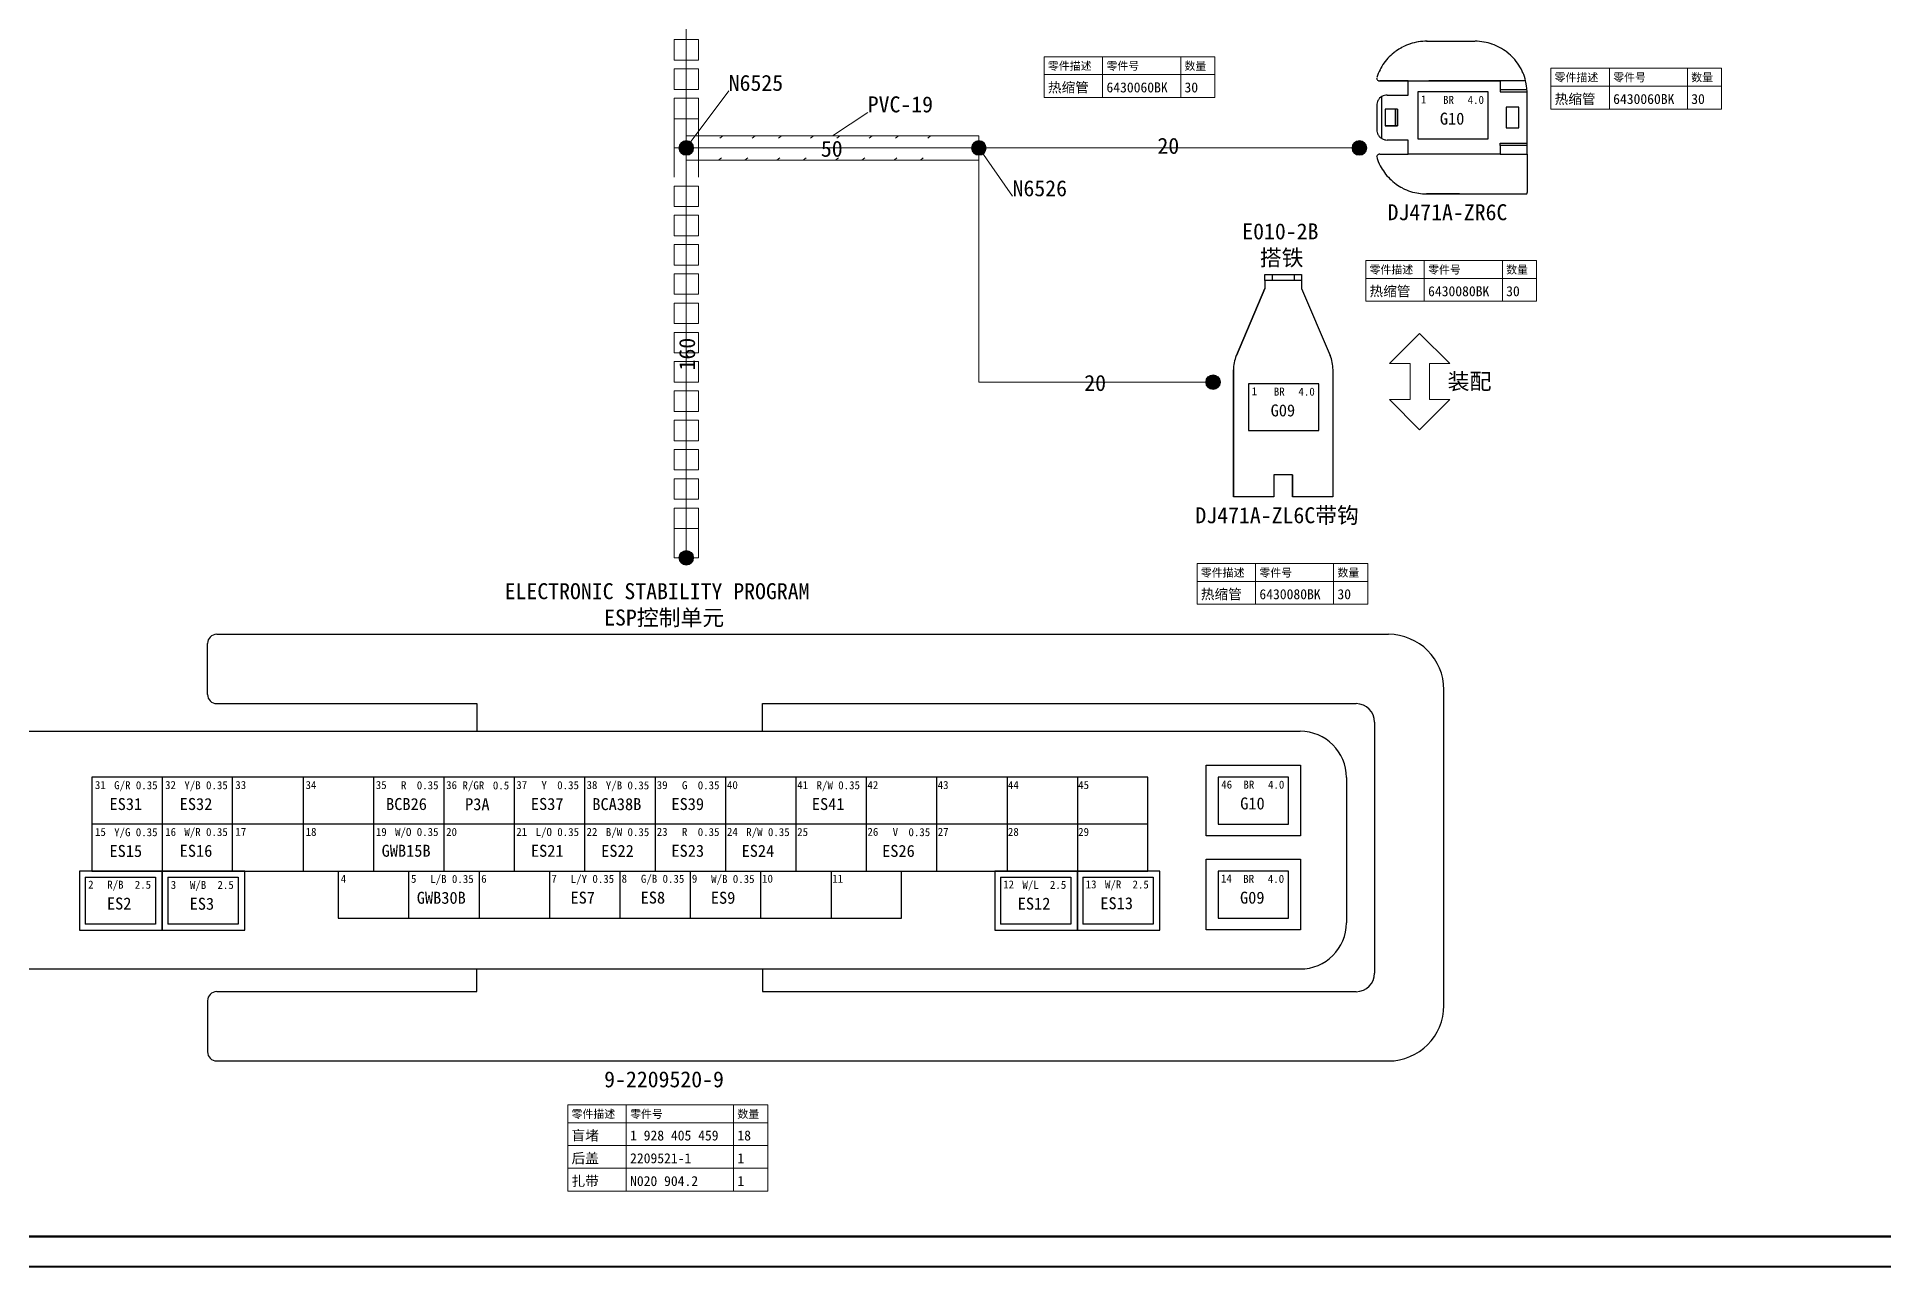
# Model space of a CAD drawing. Header units: millimetres. Extents: x 6 to 3615, y -854 to 0.
# Drawn here: x 2073.6 to 2389, y -851.3 to -641.2 of the extents above; entities that cross this region are included whole.
import ezdxf

# ---------------------------------------------------------------- set-up
doc = ezdxf.new("R2010")
doc.units = ezdxf.units.MM
doc.styles.add('4eff5b8b_Style', font='simfang.ttf')

msp = doc.modelspace()

# ---------------------------------------------------------------- hatches: boundary and pattern name
h = msp.add_hatch(color=256)
edge = h.paths.add_edge_path()
edge.add_arc((2184.56, -660.19), 1.25, 0, 360)
h = msp.add_hatch(color=256)
edge = h.paths.add_edge_path()
edge.add_arc((2184.56, -660.19), 1.25, 0, 360)
h = msp.add_hatch(color=256)
edge = h.paths.add_edge_path()
edge.add_arc((2234.56, -660.19), 1.25, 0, 360)
h = msp.add_hatch(color=256)
edge = h.paths.add_edge_path()
edge.add_arc((2234.56, -660.19), 1.25, 0, 360)
h = msp.add_hatch(color=256)
edge = h.paths.add_edge_path()
edge.add_arc((2299.56, -660.19), 1.25, 0, 360)
h = msp.add_hatch(color=256)
edge = h.paths.add_edge_path()
edge.add_arc((2299.56, -660.19), 1.25, 0, 360)
h = msp.add_hatch(color=256)
edge = h.paths.add_edge_path()
edge.add_arc((2274.56, -700.19), 1.25, 0, 360)
h = msp.add_hatch(color=256)
edge = h.paths.add_edge_path()
edge.add_arc((2274.56, -700.19), 1.25, 0, 360)
h = msp.add_hatch(color=256)
edge = h.paths.add_edge_path()
edge.add_arc((2184.56, -730.19), 1.25, 0, 360)
h = msp.add_hatch(color=256)
edge = h.paths.add_edge_path()
edge.add_arc((2184.56, -730.19), 1.25, 0, 360)

# ---------------------------------------------------------------- linework, layer by layer
at = {"linetype": 'Continuous', "lineweight": 0}
for p, q in [((2186.65, -641.69), (2182.48, -641.69)), ((2182.48, -641.69), (2182.48, -645.19)), ((2186.65, -645.19), (2186.65, -641.69)), ((2182.48, -645.19), (2186.65, -645.19)), ((2186.65, -645.19), (2186.65, -645.19)), ((2186.65, -646.69), (2182.48, -646.69)), ((2182.48, -646.69), (2182.48, -650.19)), ((2186.65, -650.19), (2186.65, -646.69)), ((2182.48, -650.19), (2186.65, -650.19)), ((2186.65, -651.69), (2182.48, -651.69)), ((2182.48, -651.69), (2182.48, -655.19)), ((2186.65, -650.19), (2186.65, -650.19)), ((2186.65, -655.19), (2186.65, -651.69)), ((2182.48, -655.19), (2186.65, -655.19)), ((2186.65, -655.19), (2186.65, -655.19)), ((2186.65, -666.69), (2182.48, -666.69)), ((2182.48, -666.69), (2182.48, -670.19)), ((2186.65, -670.19), (2186.65, -666.69)), ((2182.48, -670.19), (2186.65, -670.19)), ((2186.65, -671.69), (2182.48, -671.69)), ((2182.48, -671.69), (2182.48, -675.19)), ((2186.65, -670.19), (2186.65, -670.19)), ((2186.65, -675.19), (2186.65, -671.69)), ((2182.48, -675.19), (2186.65, -675.19)), ((2186.65, -676.69), (2182.48, -676.69)), ((2182.48, -676.69), (2182.48, -680.19)), ((2186.65, -675.19), (2186.65, -675.19)), ((2186.65, -680.19), (2186.65, -676.69)), ((2182.48, -680.19), (2186.65, -680.19)), ((2186.65, -680.19), (2186.65, -680.19)), ((2186.65, -681.69), (2182.48, -681.69)), ((2182.48, -681.69), (2182.48, -685.19)), ((2186.65, -685.19), (2186.65, -681.69)), ((2182.48, -685.19), (2186.65, -685.19)), ((2186.65, -686.69), (2182.48, -686.69)), ((2182.48, -686.69), (2182.48, -690.19)), ((2186.65, -685.19), (2186.65, -685.19)), ((2186.65, -690.19), (2186.65, -686.69)), ((2182.48, -690.19), (2186.65, -690.19)), ((2186.65, -690.19), (2186.65, -690.19)), ((2186.65, -691.69), (2182.48, -691.69)), ((2182.48, -691.69), (2182.48, -695.19)), ((2186.65, -695.19), (2186.65, -691.69)), ((2182.48, -695.19), (2186.65, -695.19)), ((2186.65, -696.69), (2182.48, -696.69)), ((2182.48, -696.69), (2182.48, -700.19)), ((2186.65, -695.19), (2186.65, -695.19)), ((2186.65, -700.19), (2186.65, -696.69)), ((2182.48, -700.19), (2186.65, -700.19)), ((2186.65, -700.19), (2186.65, -700.19)), ((2186.65, -701.69), (2182.48, -701.69)), ((2182.48, -701.69), (2182.48, -705.19)), ((2186.65, -705.19), (2186.65, -701.69)), ((2182.48, -705.19), (2186.65, -705.19)), ((2186.65, -705.19), (2186.65, -705.19)), ((2186.65, -706.69), (2182.48, -706.69)), ((2182.48, -706.69), (2182.48, -710.19)), ((2186.65, -710.19), (2186.65, -706.69)), ((2182.48, -710.19), (2186.65, -710.19)), ((2186.65, -711.69), (2182.48, -711.69)), ((2182.48, -711.69), (2182.48, -715.19)), ((2186.65, -710.19), (2186.65, -710.19)), ((2186.65, -715.19), (2186.65, -711.69)), ((2182.48, -715.19), (2186.65, -715.19)), ((2186.65, -715.19), (2186.65, -715.19)), ((2186.65, -716.69), (2182.48, -716.69)), ((2182.48, -716.69), (2182.48, -720.19)), ((2186.65, -720.19), (2186.65, -716.69)), ((2182.48, -720.19), (2186.65, -720.19)), ((2186.65, -721.69), (2182.48, -721.69)), ((2182.48, -721.69), (2182.48, -725.19)), ((2186.65, -720.19), (2186.65, -720.19)), ((2186.65, -725.19), (2186.65, -721.69)), ((2182.48, -725.19), (2186.65, -725.19)), ((2186.65, -725.19), (2186.65, -725.19))]:
    msp.add_line(p, q, dxfattribs=at)
at = {"linetype": 'Continuous', "lineweight": 30}
for p, q in [((2283.4, -681.8), (2289.7, -681.8)), ((2283.4, -682.84), (2283.4, -681.8)), ((2283.4, -681.8), (2283.4, -681.8)), ((2289.7, -682.84), (2283.4, -682.84)), ((2289.7, -681.8), (2289.7, -682.84)), ((2273.37, -765.62), (2289.49, -765.62)), ((2273.37, -777.7), (2273.37, -765.62)), ((2273.37, -765.62), (2273.37, -765.62)), ((2289.49, -765.62), (2289.49, -777.7)), ((2289.49, -777.7), (2273.37, -777.7)), ((2273.37, -781.65), (2289.49, -781.65)), ((2273.37, -793.74), (2273.37, -781.65)), ((2273.37, -781.65), (2273.37, -781.65)), ((2289.49, -781.65), (2289.49, -793.74)), ((2095.02, -783.7), (2080.92, -783.7)), ((2080.92, -783.7), (2080.92, -793.77)), ((2095.02, -793.77), (2095.02, -783.7)), ((2095.02, -783.7), (2095.02, -783.7)), ((2109.12, -783.7), (2095.02, -783.7)), ((2095.02, -783.7), (2095.02, -793.77)), ((2109.12, -793.77), (2109.12, -783.7)), ((2109.12, -783.7), (2109.12, -783.7)), ((2251.39, -783.7), (2237.29, -783.7)), ((2237.29, -783.7), (2237.29, -793.77)), ((2251.39, -793.77), (2251.39, -783.7)), ((2251.39, -783.7), (2251.39, -783.7)), ((2265.48, -783.7), (2251.39, -783.7)), ((2251.39, -783.7), (2251.39, -793.77)), ((2265.48, -793.77), (2265.48, -783.7)), ((2265.48, -783.7), (2265.48, -783.7)), ((2080.92, -793.77), (2095.02, -793.77)), ((2095.02, -793.77), (2109.12, -793.77)), ((2237.29, -793.77), (2251.39, -793.77)), ((2251.39, -793.77), (2265.48, -793.77)), ((2289.49, -793.74), (2273.37, -793.74))]:
    msp.add_line(p, q, dxfattribs=at)
at = {"linetype": 'Continuous', "lineweight": 13}
for points in [[(2184.56, -565.19), (2184.56, -660.19)], [(2245.7, -644.62), (2274.87, -644.62)], [(2245.7, -644.62), (2245.7, -651.56)], [(2245.7, -644.62), (2274.87, -644.62)], [(2255.7, -644.62), (2255.7, -651.56)], [(2269.03, -644.62), (2269.03, -651.56)], [(2274.87, -644.62), (2274.87, -651.56)], [(2332.27, -646.59), (2361.44, -646.59)], [(2332.27, -646.59), (2332.27, -653.54)], [(2332.27, -646.59), (2361.44, -646.59)], [(2342.27, -646.59), (2342.27, -653.54)], [(2355.6, -646.59), (2355.6, -653.54)], [(2361.44, -646.59), (2361.44, -653.54)], [(2245.7, -647.67), (2274.87, -647.67)], [(2332.27, -649.65), (2361.44, -649.65)], [(2184.56, -660.19), (2191.81, -650.44)], [(2245.7, -651.56), (2274.87, -651.56)], [(2209.56, -658.11), (2215.56, -654.11)], [(2332.27, -653.54), (2361.44, -653.54)], [(2184.56, -660.19), (2184.56, -730.19)], [(2234.56, -660.19), (2184.56, -660.19)], [(2299.56, -660.19), (2234.56, -660.19)], [(2234.56, -700.19), (2234.56, -660.19)], [(2234.56, -660.19), (2240.31, -668.44)], [(2300.65, -679.42), (2329.82, -679.42)], [(2300.65, -679.42), (2300.65, -686.37)], [(2300.65, -679.42), (2329.82, -679.42)], [(2310.65, -679.42), (2310.65, -686.37)], [(2323.99, -679.42), (2323.99, -686.37)], [(2329.82, -679.42), (2329.82, -686.37)], [(2300.65, -682.48), (2329.82, -682.48)], [(2300.65, -686.37), (2329.82, -686.37)], [(2309.86, -708.32), (2304.73, -703.18), (2308.23, -703.18), (2308.23, -697.02), (2304.73, -697.02), (2309.86, -691.88), (2315, -697.02), (2311.54, -697.02), (2311.54, -703.18), (2315, -703.18), (2309.86, -708.32)], [(2274.56, -700.19), (2234.56, -700.19)], [(2271.83, -731.18), (2300.99, -731.18)], [(2271.83, -731.18), (2271.83, -738.12)], [(2271.83, -731.18), (2300.99, -731.18)], [(2281.83, -731.18), (2281.83, -738.12)], [(2295.16, -731.18), (2295.16, -738.12)], [(2300.99, -731.18), (2300.99, -738.12)], [(2271.83, -734.23), (2300.99, -734.23)], [(2271.83, -738.12), (2300.99, -738.12)], [(2164.31, -823.63), (2198.47, -823.63)], [(2164.31, -823.63), (2164.31, -838.35)], [(2164.31, -823.63), (2198.47, -823.63)], [(2174.31, -823.63), (2174.31, -838.35)], [(2192.64, -823.63), (2192.64, -838.35)], [(2198.47, -823.63), (2198.47, -838.35)], [(2164.31, -826.68), (2198.47, -826.68)], [(2164.31, -830.57), (2198.47, -830.57)], [(2164.31, -834.46), (2198.47, -834.46)], [(2164.31, -838.35), (2198.47, -838.35)], [(1234.13, -846.02), (3610.09, -846.02)], [(1234.13, -846.02), (3610.09, -846.02)], [(6.35, -851.33), (3615.48, -851.33)], [(1208.79, -851.22), (3615.27, -851.22)]]:
    msp.add_lwpolyline(points, dxfattribs=at)
at = {"linetype": 'Continuous', "lineweight": 0}
for points in [[(2186.65, -645.19), (2186.65, -641.69), (2182.48, -641.69), (2182.48, -645.19), (2186.65, -645.19)], [(2186.65, -650.19), (2186.65, -646.69), (2182.48, -646.69), (2182.48, -650.19), (2186.65, -650.19)], [(2186.65, -655.19), (2186.65, -651.69), (2182.48, -651.69), (2182.48, -655.19), (2186.65, -655.19)], [(2186.65, -670.19), (2186.65, -666.69), (2182.48, -666.69), (2182.48, -670.19), (2186.65, -670.19)], [(2186.65, -675.19), (2186.65, -671.69), (2182.48, -671.69), (2182.48, -675.19), (2186.65, -675.19)], [(2186.65, -680.19), (2186.65, -676.69), (2182.48, -676.69), (2182.48, -680.19), (2186.65, -680.19)], [(2186.65, -685.19), (2186.65, -681.69), (2182.48, -681.69), (2182.48, -685.19), (2186.65, -685.19)], [(2186.65, -690.19), (2186.65, -686.69), (2182.48, -686.69), (2182.48, -690.19), (2186.65, -690.19)], [(2186.65, -695.19), (2186.65, -691.69), (2182.48, -691.69), (2182.48, -695.19), (2186.65, -695.19)], [(2186.65, -700.19), (2186.65, -696.69), (2182.48, -696.69), (2182.48, -700.19), (2186.65, -700.19)], [(2186.65, -705.19), (2186.65, -701.69), (2182.48, -701.69), (2182.48, -705.19), (2186.65, -705.19)], [(2186.65, -710.19), (2186.65, -706.69), (2182.48, -706.69), (2182.48, -710.19), (2186.65, -710.19)], [(2186.65, -715.19), (2186.65, -711.69), (2182.48, -711.69), (2182.48, -715.19), (2186.65, -715.19)], [(2186.65, -720.19), (2186.65, -716.69), (2182.48, -716.69), (2182.48, -720.19), (2186.65, -720.19)], [(2186.65, -725.19), (2186.65, -721.69), (2182.48, -721.69), (2182.48, -725.19), (2186.65, -725.19)]]:
    msp.add_lwpolyline(points, close=True, dxfattribs=at)
at = {"linetype": 'Continuous', "lineweight": 30}
for points in [[(2311.03, -641.96), (2319.3, -641.96)], [(2307.88, -648.75), (2303.05, -648.75), (2307.88, -648.75)], [(2304.3, -651.16), (2307.88, -651.16), (2307.88, -648.75), (2311.45, -648.75)], [(2323.59, -648.75), (2311.45, -648.75), (2323.59, -648.75)], [(2327.97, -648.75), (2323.59, -648.75), (2323.59, -650.22), (2328.2, -650.22)], [(2323.59, -659.78), (2323.59, -661.24), (2328.23, -661.24), (2328.23, -650.89), (2328.23, -650.62), (2328.22, -650.53), (2328.22, -650.46), (2328.2, -650.22), (2328.18, -649.97), (2328.14, -649.62)], [(2328.14, -649.62), (2328.07, -649.21)], [(2303.41, -658.6), (2303.41, -651.4)], [(2309.55, -650.63), (2309.55, -658.63), (2321.55, -658.63), (2321.55, -650.63), (2309.55, -650.63)], [(2323.59, -650.22), (2323.59, -650.62), (2328.23, -650.62)], [(2328.23, -661.25), (2328.23, -650.9)], [(2302.52, -652.95), (2302.52, -657.05)], [(2306.09, -653.57), (2306.09, -656.42), (2306.09, -653.57), (2303.95, -653.57), (2303.95, -656.42), (2306.09, -656.42), (2305.73, -656.42), (2305.73, -653.57)], [(2326.8, -653.21), (2324.66, -653.21), (2324.66, -656.78), (2326.8, -656.78), (2326.8, -653.21), (2324.66, -653.21), (2324.66, -656.78)], [(2305.73, -656.42), (2303.95, -656.42)], [(2323.59, -661.24), (2307.88, -661.24), (2307.88, -658.84), (2304.3, -658.84)], [(2303.05, -661.24), (2307.88, -661.24)], [(2328.23, -659.78), (2323.59, -659.78), (2323.59, -659.37), (2328.23, -659.37)], [(2328.23, -661.24), (2328.23, -667.79)], [(2316.65, -668.03), (2311.03, -668.03)], [(2311.04, -668.03), (2328.19, -668.03)], [(2283.4, -682.84), (2283.4, -684.2), (2278.55, -695.62), (2283.4, -684.2)], [(2284.67, -681.8), (2284.67, -682.84)], [(2288.43, -681.8), (2288.43, -682.84)], [(2289.7, -682.84), (2289.7, -684.2), (2294.55, -695.62)], [(2288.12, -716.01), (2284.97, -716.01), (2284.97, -719.79), (2278.04, -719.79), (2278.04, -698.08), (2278.04, -719.79)], [(2295.05, -698.08), (2295.05, -719.79), (2288.12, -719.79), (2288.12, -716.01), (2288.12, -719.79)], [(2280.64, -700.47), (2280.64, -708.47), (2292.64, -708.47), (2292.64, -700.47), (2280.64, -700.47)], [(2104.34, -743.26), (2304.53, -743.26)], [(2102.77, -753.52), (2102.77, -744.84)], [(2314, -806.66), (2314, -752.73)], [(2104.34, -755.1), (2148.79, -755.1), (2148.79, -759.82)], [(2197.61, -759.82), (2197.61, -755.1), (2299.01, -755.1)], [(2056.96, -759.82), (2289.45, -759.82)], [(2302.16, -758.26), (2302.16, -801.14)], [(2082.99, -767.67), (2082.99, -783.7), (2263.41, -783.7), (2263.41, -767.67), (2082.99, -767.67)], [(2095.02, -767.67), (2095.02, -783.7)], [(2107.05, -783.7), (2107.05, -767.67)], [(2119.08, -767.67), (2119.08, -783.7)], [(2131.1, -767.67), (2131.1, -783.7)], [(2143.13, -767.67), (2143.13, -783.7)], [(2155.16, -767.67), (2155.16, -783.7)], [(2167.19, -767.67), (2167.19, -783.7)], [(2179.22, -767.67), (2179.22, -783.7)], [(2191.24, -767.67), (2191.24, -783.7)], [(2203.27, -767.67), (2203.27, -783.7)], [(2215.3, -767.67), (2215.3, -783.7)], [(2227.33, -767.67), (2227.33, -783.7)], [(2239.36, -767.67), (2239.36, -783.7)], [(2251.39, -767.67), (2251.39, -783.7)], [(2275.44, -767.67), (2275.44, -775.69), (2287.47, -775.69), (2287.47, -767.67), (2275.44, -767.67)], [(2275.44, -767.67), (2275.44, -775.69), (2287.47, -775.69), (2287.47, -767.67), (2275.44, -767.67)], [(2297.34, -767.71), (2297.34, -792.52)], [(2263.41, -775.69), (2082.99, -775.69)], [(2081.86, -784.72), (2093.89, -784.72), (2093.89, -792.74), (2081.86, -792.74)], [(2081.86, -784.72), (2081.86, -792.74)], [(2095.96, -784.72), (2107.98, -784.72), (2107.98, -792.74), (2095.96, -792.74)], [(2095.96, -784.72), (2095.96, -792.74)], [(2125.09, -783.7), (2125.09, -791.72), (2221.32, -791.72), (2221.32, -783.7)], [(2137.12, -783.7), (2137.12, -791.72)], [(2149.15, -783.7), (2149.15, -791.72)], [(2161.18, -783.7), (2161.18, -791.72)], [(2173.2, -783.7), (2173.2, -791.72)], [(2185.23, -783.7), (2185.23, -791.72)], [(2197.26, -783.7), (2197.26, -791.72)], [(2209.29, -783.7), (2209.29, -791.72)], [(2238.22, -784.72), (2250.25, -784.72), (2250.25, -792.74), (2238.22, -792.74)], [(2238.22, -784.72), (2238.22, -792.74)], [(2252.32, -784.72), (2264.35, -784.72), (2264.35, -792.74), (2252.32, -792.74)], [(2252.32, -784.72), (2252.32, -792.74)], [(2275.44, -783.7), (2275.44, -791.72), (2287.47, -791.72), (2287.47, -783.7), (2275.44, -783.7)], [(2275.44, -783.7), (2275.44, -791.72), (2287.47, -791.72), (2287.47, -783.7), (2275.44, -783.7)], [(2056.96, -800.42), (2289.45, -800.42)], [(2104.34, -804.29), (2148.79, -804.29), (2148.79, -800.42)], [(2197.61, -800.42), (2197.61, -804.29), (2299.01, -804.29)], [(2102.77, -805.87), (2102.77, -814.55)], [(2104.34, -816.13), (2304.53, -816.13)], [(1208.83, -851.17), (3615.15, -851.17)]]:
    msp.add_lwpolyline(points, dxfattribs=at)
at = {"linetype": 'Continuous', "lineweight": 0}
for points in [[(2182.48, -660.19), (2182.48, -655.19)], [(2186.65, -660.19), (2186.64, -655.19)], [(2184.56, -662.28), (2184.56, -658.11)], [(2184.56, -658.11), (2189.56, -658.11)], [(2189.56, -658.11), (2194.56, -658.11)], [(2190.81, -658.11), (2190.31, -658.53)], [(2194.56, -658.11), (2199.56, -658.11)], [(2196.31, -658.11), (2195.81, -658.53)], [(2199.56, -658.11), (2204.56, -658.11)], [(2200.81, -658.11), (2200.31, -658.53)], [(2204.56, -658.11), (2209.56, -658.11)], [(2206.31, -658.11), (2205.81, -658.53)], [(2209.56, -658.11), (2214.56, -658.11)], [(2210.81, -658.11), (2210.31, -658.53)], [(2214.56, -658.11), (2219.56, -658.11)], [(2216.31, -658.11), (2215.81, -658.53)], [(2219.56, -658.11), (2224.56, -658.11)], [(2220.81, -658.11), (2220.31, -658.53)], [(2224.56, -658.11), (2229.56, -658.11)], [(2226.31, -658.11), (2225.81, -658.53)], [(2234.56, -658.11), (2229.56, -658.11)], [(2234.56, -662.28), (2234.56, -658.11)], [(2186.65, -660.19), (2182.48, -660.19)], [(2186.64, -660.19), (2182.48, -660.19)], [(2182.48, -660.19), (2182.48, -665.19)], [(2184.56, -662.28), (2189.56, -662.28)], [(2186.64, -660.19), (2186.65, -665.19)], [(2189.56, -662.28), (2194.56, -662.28)], [(2190.06, -662.28), (2190.56, -661.86)], [(2194.56, -662.28), (2195.06, -661.86)], [(2194.56, -662.28), (2199.56, -662.28)], [(2199.56, -662.28), (2204.56, -662.28)], [(2200.06, -662.28), (2200.56, -661.86)], [(2204.56, -662.28), (2205.06, -661.86)], [(2204.56, -662.28), (2209.56, -662.28)], [(2209.56, -662.28), (2214.56, -662.28)], [(2210.06, -662.28), (2210.56, -661.86)], [(2214.56, -662.28), (2215.06, -661.86)], [(2214.56, -662.28), (2219.56, -662.28)], [(2219.56, -662.28), (2224.56, -662.28)], [(2220.06, -662.28), (2220.56, -661.86)], [(2224.56, -662.28), (2225.06, -661.86)], [(2224.56, -662.28), (2229.56, -662.28)], [(2234.56, -662.28), (2229.56, -662.28)], [(2182.48, -730.19), (2182.48, -725.19)], [(2186.65, -730.19), (2186.64, -725.19)], [(2186.65, -730.19), (2182.48, -730.19)]]:
    msp.add_lwpolyline(points, dxfattribs=at)
at = {"linetype": 'Continuous', "lineweight": 30}
for points in [[(2283.4, -681.8), (2289.7, -681.8), (2289.7, -682.84), (2283.4, -682.84), (2283.4, -681.8)], [(2273.37, -765.62), (2289.49, -765.62), (2289.49, -777.7), (2273.37, -777.7), (2273.37, -765.62)], [(2273.37, -781.65), (2289.49, -781.65), (2289.49, -793.74), (2273.37, -793.74), (2273.37, -781.65)], [(2095.02, -783.7), (2080.92, -783.7), (2080.92, -793.77), (2095.02, -793.77), (2095.02, -783.7)], [(2109.12, -783.7), (2095.02, -783.7), (2095.02, -793.77), (2109.12, -793.77), (2109.12, -783.7)], [(2251.39, -783.7), (2237.29, -783.7), (2237.29, -793.77), (2251.39, -793.77), (2251.39, -783.7)], [(2265.48, -783.7), (2251.39, -783.7), (2251.39, -793.77), (2265.48, -793.77), (2265.48, -783.7)]]:
    msp.add_lwpolyline(points, close=True, dxfattribs=at)
at = {"linetype": 'Continuous', "lineweight": 70}
msp.add_lwpolyline([(26.83, -846.11), (3610.09, -846.11)], dxfattribs=at)
at = {"linetype": 'Continuous', "lineweight": 13}
for centre in [(2184.56, -660.19), (2184.56, -660.19), (2184.56, -660.19), (2184.56, -660.19), (2234.56, -660.19), (2234.56, -660.19), (2234.56, -660.19), (2234.56, -660.19), (2299.56, -660.19), (2299.56, -660.19), (2299.56, -660.19), (2299.56, -660.19), (2274.56, -700.19), (2274.56, -700.19), (2274.56, -700.19), (2274.56, -700.19), (2184.56, -730.19), (2184.56, -730.19), (2184.56, -730.19), (2184.56, -730.19)]:
    msp.add_circle(centre, 1.25, dxfattribs=at)
at = {"linetype": 'Continuous', "lineweight": 30}
for centre, radius, start, end in [((2310.4, -649.81), 7.68, 117, 127), ((2311.05, -650.92), 8.96, 108, 117), ((2311.14, -651.36), 9.41, 99, 108), ((2310.99, -650.68), 8.71, 89, 99), ((2319.32, -650.84), 8.88, 80, 90), ((2319.27, -651.07), 9.11, 71, 80), ((2319.4, -650.64), 8.66, 61, 71), ((2319.41, -650.74), 8.74, 52, 62), ((2311.18, -651.02), 9.12, 144, 153), ((2310.73, -650.62), 8.52, 135, 145), ((2310.55, -650.33), 8.19, 126, 136), ((2319.11, -651.1), 9.21, 42, 52), ((2319.36, -650.86), 8.87, 33, 43), ((2319.24, -650.92), 8.99, 23, 33), ((2303.04, -648.21), 0.531, -180, -157), ((2311.22, -650.97), 9.13, 153, 162), ((2303.11, -648.19), 0.594, -157, -136), ((2303.09, -648.14), 0.622, -132, -112), ((2303.04, -648.25), 0.497, -113, -88), ((2320.3, -650.51), 7.87, 13, 24), ((2324.1, -649.84), 4.02, 9, 16), ((2304.28, -652.94), 1.76, 165, -180), ((2304.31, -652.95), 1.79, 150, 165), ((2304.2, -652.85), 1.65, 136, 152), ((2304.35, -653.02), 1.88, 105, 135), ((2304.29, -652.93), 1.77, 90, 105), ((2304.29, -657.07), 1.77, -180, -165), ((2304.89, -656.83), 2.41, -164, -153), ((2304.21, -657.12), 1.67, -151, -135), ((2304.46, -656.8), 2.08, -133, -120), ((2304.32, -657.06), 1.78, -121, -106), ((2304.28, -657.21), 1.63, -105, -88), ((2303.04, -661.78), 0.531, 157, -180), ((2312.07, -658.68), 10.04, -162, -153), ((2303.13, -661.82), 0.622, 138, 158), ((2303.08, -661.83), 0.594, 113, 134), ((2303.05, -661.77), 0.531, 90, 113), ((2310.26, -659.58), 8.01, -153, -143), ((2310.43, -659.59), 8.15, -144, -134), ((2311.44, -658.67), 9.51, -135, -126), ((2310.5, -659.96), 7.92, -126, -117), ((2311.24, -658.6), 9.47, -117, -108), ((2310.91, -659.59), 8.43, -108, -98), ((2311, -659.36), 8.67, -99, -90), ((2327.59, -667.82), 0.646, -20, 2), ((2284.16, -698.05), 6.11, 157, -179), ((2288.84, -698.06), 6.22, 0, 23), ((2104.34, -744.83), 1.57, 90, -180), ((2304.52, -752.74), 9.48, 0, 90), ((2104.34, -753.53), 1.57, -180, -90), ((2299.01, -758.26), 3.16, 0, 90), ((2289.45, -767.72), 7.9, 0, 90), ((2289.45, -792.52), 7.9, -90, 0), ((2299.01, -801.14), 3.16, -90, 0), ((2104.34, -805.86), 1.57, 90, -180), ((2304.52, -806.65), 9.48, -90, 0), ((2104.34, -814.56), 1.57, -180, -90)]:
    msp.add_arc(centre, radius, start, end, dxfattribs=at)

# ---------------------------------------------------------------- texts
at = {"linetype": 'Continuous', "style": '4eff5b8b_Style'}
for s, height, p in [('零件描述', 1.367, (2246.35, -646.86)), ('零件号', 1.367, (2256.35, -646.86)), ('数量', 1.367, (2269.68, -646.86)), ('N6525', 2.734, (2191.81, -650.44)), ('热缩管', 1.709, (2246.35, -650.7)), ('6430060BK', 1.709, (2256.35, -650.7)), ('30', 1.709, (2269.68, -650.7)), ('零件描述', 1.367, (2332.92, -648.83)), ('零件号', 1.367, (2342.92, -648.83)), ('数量', 1.367, (2356.26, -648.83)), ('PVC-19', 2.734, (2215.56, -654.11)), ('1', 1.37, (2310.07, -652.59)), ('BR', 1.367, (2313.86, -652.66)), ('4.0', 1.367, (2318.06, -652.66)), ('热缩管', 1.709, (2332.92, -652.68)), ('6430060BK', 1.709, (2342.92, -652.68)), ('30', 1.709, (2356.26, -652.68)), ('G10', 2.051, (2313.31, -656.21)), ('50', 2.734, (2207.56, -661.69)), ('20', 2.734, (2265.06, -661.19)), ('N6526', 2.734, (2240.31, -668.44)), ('DJ471A-ZR6C', 2.7344, (2304.38, -672.53)), ('E010-2B', 2.734, (2279.55, -675.8)), ('搭铁', 2.734, (2282.55, -680.3)), ('零件描述', 1.367, (2301.3, -681.66)), ('零件号', 1.367, (2311.3, -681.66)), ('数量', 1.367, (2324.64, -681.66)), ('热缩管', 1.709, (2301.3, -685.51)), ('6430080BK', 1.709, (2311.3, -685.51)), ('30', 1.709, (2324.64, -685.51)), ('20', 2.734, (2252.56, -701.69)), ('装配', 2.741, (2314.65, -701.42)), ('1', 1.37, (2281.16, -702.43)), ('BR', 1.367, (2284.95, -702.49)), ('4.0', 1.367, (2289.15, -702.49)), ('G09', 2.051, (2284.4, -706.04)), ('DJ471A-ZL6C带钩', 2.7344, (2271.55, -724.29)), ('ELECTRONIC STABILITY PROGRAM', 2.7344, (2153.53, -737.26)), ('零件描述', 1.367, (2272.48, -733.42)), ('零件号', 1.367, (2282.48, -733.42)), ('数量', 1.367, (2295.81, -733.42)), ('热缩管', 1.709, (2272.48, -737.26)), ('6430080BK', 1.709, (2282.48, -737.26)), ('30', 1.709, (2295.81, -737.26)), ('ESP控制单元', 2.734, (2170.53, -741.76)), ('31', 1.367, (2083.52, -769.68)), ('G/R', 1.367, (2086.82, -769.72)), ('0.35', 1.367, (2090.52, -769.72)), ('32', 1.367, (2095.51, -769.68)), ('Y/B', 1.367, (2098.81, -769.72)), ('0.35', 1.367, (2102.51, -769.72)), ('33', 1.367, (2107.51, -769.68)), ('34', 1.367, (2119.51, -769.68)), ('35', 1.367, (2131.51, -769.68)), ('R', 1.37, (2135.82, -769.72)), ('0.35', 1.367, (2138.52, -769.72)), ('36', 1.367, (2143.53, -769.69)), ('R/GR', 1.367, (2146.32, -769.75)), ('0.5', 1.367, (2151.52, -769.75)), ('37', 1.367, (2155.52, -769.68)), ('Y', 1.37, (2159.81, -769.71)), ('0.35', 1.367, (2162.51, -769.71)), ('38', 1.367, (2167.52, -769.68)), ('Y/B', 1.367, (2170.81, -769.74)), ('0.35', 1.367, (2174.51, -769.74)), ('39', 1.367, (2179.51, -769.69)), ('G', 1.37, (2183.82, -769.72)), ('0.35', 1.367, (2186.52, -769.72)), ('40', 1.367, (2191.51, -769.69)), ('41', 1.367, (2203.51, -769.69)), ('R/W', 1.367, (2206.82, -769.72)), ('0.35', 1.367, (2210.52, -769.72)), ('42', 1.367, (2215.51, -769.69)), ('43', 1.367, (2227.51, -769.68)), ('44', 1.367, (2239.51, -769.69)), ('45', 1.367, (2251.51, -769.68)), ('46', 1.367, (2275.96, -769.6)), ('BR', 1.367, (2279.75, -769.62)), ('4.0', 1.367, (2283.95, -769.62)), ('ES31', 2.051, (2086.02, -773.27)), ('ES32', 2.051, (2098.01, -773.27)), ('BCB26', 2.051, (2133.27, -773.27)), ('P3A', 2.051, (2146.77, -773.3)), ('ES37', 2.051, (2158.01, -773.26)), ('BCA38B', 2.051, (2168.51, -773.29)), ('ES39', 2.051, (2182.02, -773.27)), ('ES41', 2.051, (2206.02, -773.27)), ('G10', 2.051, (2279.2, -773.17)), ('15', 1.367, (2083.54, -777.7)), ('Y/G', 1.367, (2086.81, -777.74)), ('0.35', 1.367, (2090.51, -777.74)), ('16', 1.367, (2095.53, -777.7)), ('W/R', 1.367, (2098.81, -777.71)), ('0.35', 1.367, (2102.51, -777.71)), ('17', 1.367, (2107.53, -777.67)), ('18', 1.367, (2119.52, -777.68)), ('19', 1.367, (2131.52, -777.7)), ('W/O', 1.367, (2134.81, -777.7)), ('0.35', 1.367, (2138.51, -777.7)), ('20', 1.367, (2143.53, -777.7)), ('21', 1.367, (2155.52, -777.68)), ('L/O', 1.367, (2158.82, -777.71)), ('0.35', 1.367, (2162.52, -777.71)), ('22', 1.367, (2167.52, -777.69)), ('B/W', 1.367, (2170.82, -777.72)), ('0.35', 1.367, (2174.52, -777.72)), ('23', 1.367, (2179.51, -777.68)), ('R', 1.37, (2183.82, -777.71)), ('0.35', 1.367, (2186.52, -777.71)), ('24', 1.367, (2191.51, -777.68)), ('R/W', 1.367, (2194.81, -777.72)), ('0.35', 1.367, (2198.51, -777.72)), ('25', 1.367, (2203.51, -777.71)), ('26', 1.367, (2215.51, -777.67)), ('V', 1.37, (2219.82, -777.73)), ('0.35', 1.367, (2222.52, -777.73)), ('27', 1.367, (2227.52, -777.68)), ('28', 1.367, (2239.51, -777.68)), ('29', 1.367, (2251.51, -777.69)), ('ES15', 2.051, (2086.01, -781.29)), ('ES16', 2.051, (2098.01, -781.26)), ('GWB15B', 2.051, (2132.51, -781.25)), ('ES21', 2.051, (2158.02, -781.26)), ('ES22', 2.051, (2170.02, -781.27)), ('ES23', 2.051, (2182.02, -781.26)), ('ES24', 2.051, (2194.01, -781.27)), ('ES26', 2.051, (2218.02, -781.28)), ('2', 1.37, (2082.36, -786.69)), ('R/B', 1.367, (2085.63, -786.71)), ('2.5', 1.367, (2090.33, -786.71)), ('3', 1.37, (2096.48, -786.74)), ('W/B', 1.367, (2099.76, -786.75)), ('4', 1.37, (2125.53, -785.7)), ('5', 1.37, (2137.52, -785.7)), ('L/B', 1.367, (2140.82, -785.73)), ('0.35', 1.367, (2144.52, -785.73)), ('6', 1.37, (2149.52, -785.69)), ('7', 1.37, (2161.52, -785.69)), ('L/Y', 1.367, (2164.82, -785.71)), ('0.35', 1.367, (2168.52, -785.71)), ('8', 1.37, (2173.51, -785.68)), ('G/B', 1.367, (2176.81, -785.7)), ('0.35', 1.367, (2180.51, -785.7)), ('9', 1.37, (2185.51, -785.68)), ('W/B', 1.367, (2188.81, -785.73)), ('0.35', 1.367, (2192.51, -785.73)), ('10', 1.367, (2197.51, -785.68)), ('11', 1.367, (2209.51, -785.68)), ('12', 1.367, (2238.7, -786.67)), ('W/L', 1.367, (2241.99, -786.73)), ('2.5', 1.367, (2246.69, -786.73)), ('13', 1.367, (2252.79, -786.65)), ('W/R', 1.367, (2256.1, -786.67)), ('2.5', 1.367, (2260.8, -786.67)), ('14', 1.367, (2275.91, -785.65)), ('BR', 1.367, (2279.72, -785.71)), ('4.0', 1.367, (2283.92, -785.71)), ('ES2', 2.051, (2085.58, -790.26)), ('ES3', 2.051, (2099.71, -790.3)), ('2.5', 1.367, (2104.46, -786.75)), ('GWB30B', 2.051, (2138.52, -789.28)), ('ES7', 2.051, (2164.77, -789.26)), ('ES8', 2.051, (2176.76, -789.25)), ('ES9', 2.051, (2188.76, -789.28)), ('ES12', 2.051, (2241.19, -790.28)), ('ES13', 2.051, (2255.3, -790.22)), ('G09', 2.051, (2279.17, -789.26)), ('9-2209520-9', 2.7344, (2170.53, -820.63)), ('零件描述', 1.367, (2164.96, -825.87)), ('零件号', 1.367, (2174.96, -825.87)), ('数量', 1.367, (2193.29, -825.87)), ('盲堵', 1.709, (2164.96, -829.71)), ('1 928 405 459', 1.709, (2174.96, -829.71)), ('18', 1.709, (2193.29, -829.71)), ('后盖', 1.709, (2164.96, -833.6)), ('2209521-1', 1.709, (2174.96, -833.6)), ('1', 1.71, (2193.29, -833.6)), ('扎带', 1.709, (2164.96, -837.49)), ('N020 904.2', 1.709, (2174.96, -837.49)), ('1', 1.71, (2193.29, -837.49))]:
    msp.add_text(s, height=height, dxfattribs=at).set_placement(p)
msp.add_text('160', height=2.734, rotation=-270, dxfattribs=at).set_placement((2186.06, -698.19))

doc.saveas('drawing.dxf')
